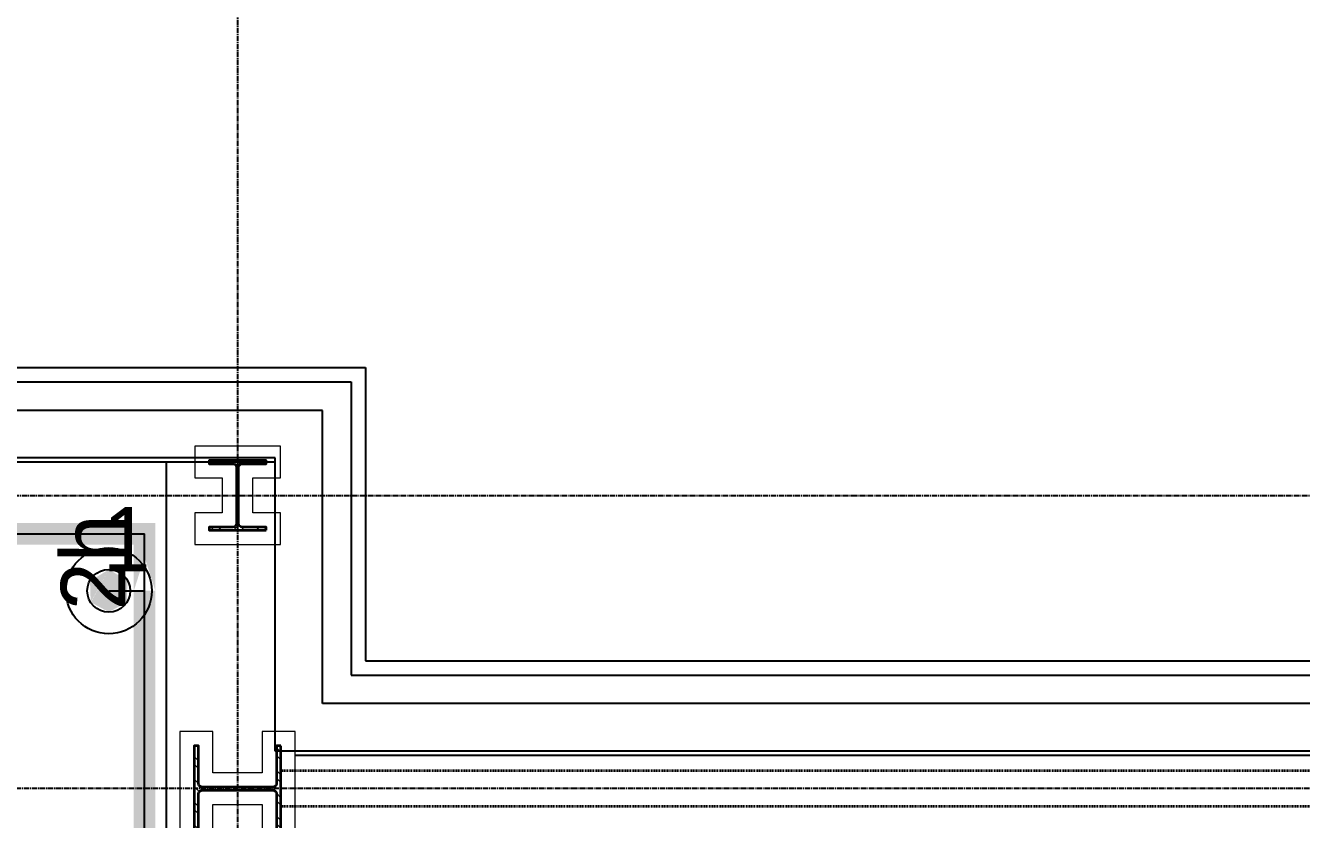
# Model space of a CAD drawing. Header units: inches. Extents: x -6955 to 13123, y -1334 to 3701.
# Drawn here: x 12599.4 to 12777.7, y 1920.3 to 2031.3 of the extents above; entities that cross this region are included whole.
import ezdxf
from ezdxf.enums import TextEntityAlignment as Align

# ---------------------------------------------------------------- set-up
doc = ezdxf.new("R2010")
doc.units = ezdxf.units.IN
doc.header["$MEASUREMENT"] = 0
doc.linetypes.add('CENTER2', pattern=[1.125, 0.75, -0.125, 0.125, -0.125])
doc.linetypes.add('HIDDEN2', pattern=[0.1875, 0.125, -0.0625])
for name, color, linetype, lineweight in [('A-Detl-Hatch', 1, 'Continuous', 18), ('A-Detl-Wide', 2, 'Continuous', 35), ('S-Detl-Hatch', 1, 'Continuous', 18), ('S-Detl-Wide', 3, 'Continuous', 35)]:
    doc.layers.add(name, color=color, linetype=linetype, lineweight=lineweight)
for name, color, linetype in [('A-Grid(SmallScale)', 11, 'CENTER2'), ('A-Wall-Full', 7, 'Continuous'), ('A-Wall-Hatch', 15, 'Continuous'), ('headdn', 7, 'Continuous'), ('PIPEBL', 4, 'Continuous'), ('pipemn', 6, 'Continuous'), ('PIPESPC', 7, 'Continuous'), ('TIDYPIPE', 7, 'Continuous')]:
    doc.layers.add(name, color=color, linetype=linetype)
doc.styles.add('PIPE', font='PIPE.SHX')

# ---------------------------------------------------------------- blocks, each defined once
blk = doc.blocks.new('4TH FLOOR CORE & SHELL')
at = {"layer": 'A-Wall-Full'}
for p, q in [((4996.12, -14574.87), (5436.37, -14574.87)), ((5436.37, -14574.87), (5436.37, -14615.87)), ((5408.5, -14588.12), (5348.5, -14588.12)), ((5423.75, -14588.12), (5348.5, -14588.12)), ((5436.37, -14615.87), (5701.12, -14615.87)), ((5689.12, -14629.12), (5426.56, -14629.12))]:
    blk.add_line(p, q, dxfattribs=at)
at = {"layer": 'A-Wall-Hatch'}
for p, q in [((4996.12, -14576.87), (5434.37, -14576.87)), ((5434.37, -14576.87), (5434.37, -14617.87)), ((5430.37, -14580.87), (4996.12, -14580.87)), ((5430.37, -14621.87), (5430.37, -14580.87)), ((5423.75, -14587.5), (5348.5, -14587.5)), ((5423.75, -14628.5), (5423.75, -14587.5)), ((5434.37, -14617.87), (5700.37, -14617.87)), ((5696.37, -14621.87), (5430.37, -14621.87)), ((5689.75, -14628.5), (5423.75, -14628.5))]:
    blk.add_line(p, q, dxfattribs=at)
blk = doc.blocks.new('*U19')
at = {"layer": 'A-Detl-Hatch'}
h = blk.add_hatch(dxfattribs=at)
h.set_pattern_fill('ANSI32', color=256, scale=6, style=0)
h.set_pattern_definition([(45, (0, -6.06), (-1.591, 1.591), []), (45, (1.0607, -6.06), (-1.591, 1.591), [])])
edge = h.paths.add_edge_path()
edge.add_line((6, -12.12), (6, -11.515))
edge.add_line((6, -11.515), (0.795, -11.515))
edge.add_arc((0.795, -10.915), 0.6, 180, 270, ccw=False)
edge.add_line((0.195, -10.915), (0.195, -1.205))
edge.add_arc((0.795, -1.205), 0.6, 90, 180, ccw=False)
edge.add_line((0.795, -0.605), (6, -0.605))
edge.add_line((6, -0.605), (6, 0))
edge.add_line((6, 0), (-6, 0))
edge.add_line((-6, 0), (-6, -0.605))
edge.add_line((-6, -0.605), (-0.795, -0.605))
edge.add_arc((-0.795, -1.205), 0.6, 0, 90, ccw=False)
edge.add_line((-0.195, -1.205), (-0.195, -10.915))
edge.add_arc((-0.795, -10.915), 0.6, 270, 360, ccw=False)
edge.add_line((-0.795, -11.515), (-6, -11.515))
edge.add_line((-6, -11.515), (-6, -12.12))
edge.add_line((-6, -12.12), (6, -12.12))
at = {"color": 0, "linetype": 'ByBlock'}
blk.add_lwpolyline([(6, -12.12), (6, -11.515), (0.795, -11.515, -0.4142136), (0.195, -10.915), (0.195, -1.205, -0.4142136), (0.795, -0.605), (6, -0.605), (6, 0), (-6, 0), (-6, -0.605), (-0.795, -0.605, -0.4142136), (-0.195, -1.205), (-0.195, -10.915, -0.4142136), (-0.795, -11.515), (-6, -11.515), (-6, -12.12)], format="xyb", close=True, dxfattribs=at)
blk = doc.blocks.new('W12X65')
at = {"layer": 'S-Detl-Hatch'}
blk.add_lwpolyline([(13860.59, -7310.28), (13860.59, -7305.67), (13854.79, -7305.67), (13854.79, -7298.76), (13860.59, -7298.76), (13860.59, -7294.16), (13844.59, -7294.16), (13844.59, -7298.76), (13850.4, -7298.76), (13850.4, -7305.67), (13844.59, -7305.67), (13844.59, -7310.28)], close=True, dxfattribs=at)
at = {"layer": 'A-Detl-Wide'}
blk.add_blockref('*U19', (13852.59, -7296.16), dxfattribs=at)
blk = doc.blocks.new('*U18')
at = {"layer": 'A-Detl-Hatch'}
h = blk.add_hatch(dxfattribs=at)
h.set_pattern_fill('ANSI32', color=256, scale=6, style=0)
h.set_pattern_definition([(45, (0, -4.865), (-1.591, 1.591), []), (45, (1.0607, -4.865), (-1.591, 1.591), [])])
edge = h.paths.add_edge_path()
edge.add_line((3.98, -9.73), (3.98, -9.295))
edge.add_line((3.98, -9.295), (0.645, -9.295))
edge.add_arc((0.645, -8.795), 0.5, 180, 270, ccw=False)
edge.add_line((0.145, -8.795), (0.145, -0.935))
edge.add_arc((0.645, -0.935), 0.5, 90, 180, ccw=False)
edge.add_line((0.645, -0.435), (3.98, -0.435))
edge.add_line((3.98, -0.435), (3.98, 0))
edge.add_line((3.98, 0), (-3.98, 0))
edge.add_line((-3.98, 0), (-3.98, -0.435))
edge.add_line((-3.98, -0.435), (-0.645, -0.435))
edge.add_arc((-0.645, -0.935), 0.5, 0, 90, ccw=False)
edge.add_line((-0.145, -0.935), (-0.145, -8.795))
edge.add_arc((-0.645, -8.795), 0.5, -90, 0, ccw=False)
edge.add_line((-0.645, -9.295), (-3.98, -9.295))
edge.add_line((-3.98, -9.295), (-3.98, -9.73))
edge.add_line((-3.98, -9.73), (3.98, -9.73))
at = {"color": 0, "linetype": 'ByBlock'}
blk.add_lwpolyline([(3.98, -9.73), (3.98, -9.295), (0.645, -9.295, -0.4142136), (0.145, -8.795), (0.145, -0.935, -0.4142136), (0.645, -0.435), (3.98, -0.435), (3.98, 0), (-3.98, 0), (-3.98, -0.435), (-0.645, -0.435, -0.4142136), (-0.145, -0.935), (-0.145, -8.795, -0.4142136), (-0.645, -9.295), (-3.98, -9.295), (-3.98, -9.73)], format="xyb", close=True, dxfattribs=at)
blk = doc.blocks.new('W10X33')
at = {"layer": 'S-Detl-Hatch'}
blk.add_lwpolyline([(13773.78, -7310.28), (13773.78, -7305.84), (13769.95, -7305.84), (13769.95, -7300.98), (13773.78, -7300.98), (13773.78, -7296.55), (13761.82, -7296.55), (13761.82, -7300.98), (13765.66, -7300.98), (13765.66, -7305.84), (13761.82, -7305.84), (13761.82, -7310.28)], close=True, dxfattribs=at)
at = {"layer": 'A-Detl-Wide'}
blk.add_blockref('*U18', (13767.8, -7298.55), dxfattribs=at)
blk = doc.blocks.new('King Studio 2 -37')
at = {"layer": 'A-Wall-Full'}
blk.add_line((283.33, 0), (224.58, 0), dxfattribs=at)
blk = doc.blocks.new('dpend1')
for radius in [6, 3]:
    blk.add_circle((0, 0), radius)
for points in [[(0.01, 2.97), (-2.53, -1.59), (-2.62, 1.36)], [(0.01, 2.97), (-2.49, -1.59), (2.52, -1.59)], [(2.52, -1.59), (0.01, 2.97), (2.6, 1.47)], [(2.52, -1.59), (-2.53, -1.59), (0.01, -2.98)]]:
    blk.add_solid(points)
blk = doc.blocks.new('PIPESPC')
at = {"layer": 'PIPESPC', "style": 'PIPE', "width": 0.9}
blk.add_attdef('SIZE', text='', height=9, dxfattribs=at).set_placement((0, 4.02), align=Align.CENTER)
at = {"layer": 'PIPESPC', "style": 'PIPE', "flags": 1}
blk.add_attdef('SCHED', (25.3, 3.89), '', height=9, dxfattribs=at)

msp = doc.modelspace()

# ---------------------------------------------------------------- linework, layer by layer
at = {"layer": 'A-Grid(SmallScale)'}
for p, q in [((12629.0336, 3132.3201), (12629.0336, 1223.6428)), ((9315.0336, 1965.5773), (13123.0336, 1965.5773))]:
    msp.add_line(p, q, dxfattribs=at)
msp.add_lwpolyline([(13123.0336, 1924.5773), (9335.7211, 1924.5773), (9328.1586, 1939.8898), (9281.3813, 1939.8898)], dxfattribs=at)
at = {"layer": 'PIPEBL'}
msp.add_line((12611.0336, 1952.2354), (12616.0336, 1952.2354), dxfattribs=at)
at = {"layer": 'pipemn'}
for p, q in [((12562.0336, 1960.2023), (12616.0336, 1960.2023)), ((12616.0336, 1952.2354), (12616.0336, 1960.2023)), ((12616.0336, 1853.5023), (12616.0336, 1952.2354))]:
    msp.add_line(p, q, dxfattribs=at)
at = {"layer": 'S-Detl-Wide', "linetype": 'HIDDEN2'}
for p, q in [((12888.9736, 1927.0773), (12635.0936, 1927.0773)), ((12888.9736, 1922.0773), (12635.0936, 1922.0773))]:
    msp.add_line(p, q, dxfattribs=at)
at = {"layer": 'TIDYPIPE', "color": 7, "const_width": 3}
for points in [[(12616.0336, 1952.2354), (12616.0336, 1961.7023)], [(12560.5336, 1960.2023), (12617.5336, 1960.2023)], [(12616.0336, 1853.5023), (12616.0336, 1952.2354)]]:
    msp.add_lwpolyline(points, close=True, dxfattribs=at)

# ---------------------------------------------------------------- block references
for name, p in [('4TH FLOOR CORE & SHELL', (7210.5342, 16558.3273)), ('W10X33', (-1138.7673, 9268.9901))]:
    msp.add_blockref(name, p)
at = {"xscale": -1, "rotation": 269.9999999998223}
msp.add_blockref('King Studio 2 -37', (12619.0336, 1686.8723), dxfattribs=at)
at = {"rotation": 90}
msp.add_blockref('W12X65', (5326.8158, -11928.0174), dxfattribs=at)
at = {"layer": 'headdn'}
msp.add_blockref('dpend1', (12611.0336, 1952.2354), dxfattribs=at)
at = {"layer": 'PIPESPC'}
ref = msp.add_blockref('PIPESPC', (12613.5336, 1952.2354), dxfattribs=at)
ref.add_attrib('SIZE', '1', dxfattribs={"color": 0, "height": 9, "style": 'PIPE'}).set_placement((12613.5336, 1952.2354), align=Align.BOTTOM_CENTER)
ref = msp.add_blockref('PIPESPC', (12616.0336, 1956.2188), dxfattribs=dict(at, rotation=90))
ref.add_attrib('SIZE', '2h', dxfattribs={"color": 0, "height": 9, "rotation": 90, "style": 'PIPE'}).set_placement((12616.0336, 1956.2188), align=Align.BOTTOM_CENTER)

doc.saveas('drawing.dxf')
